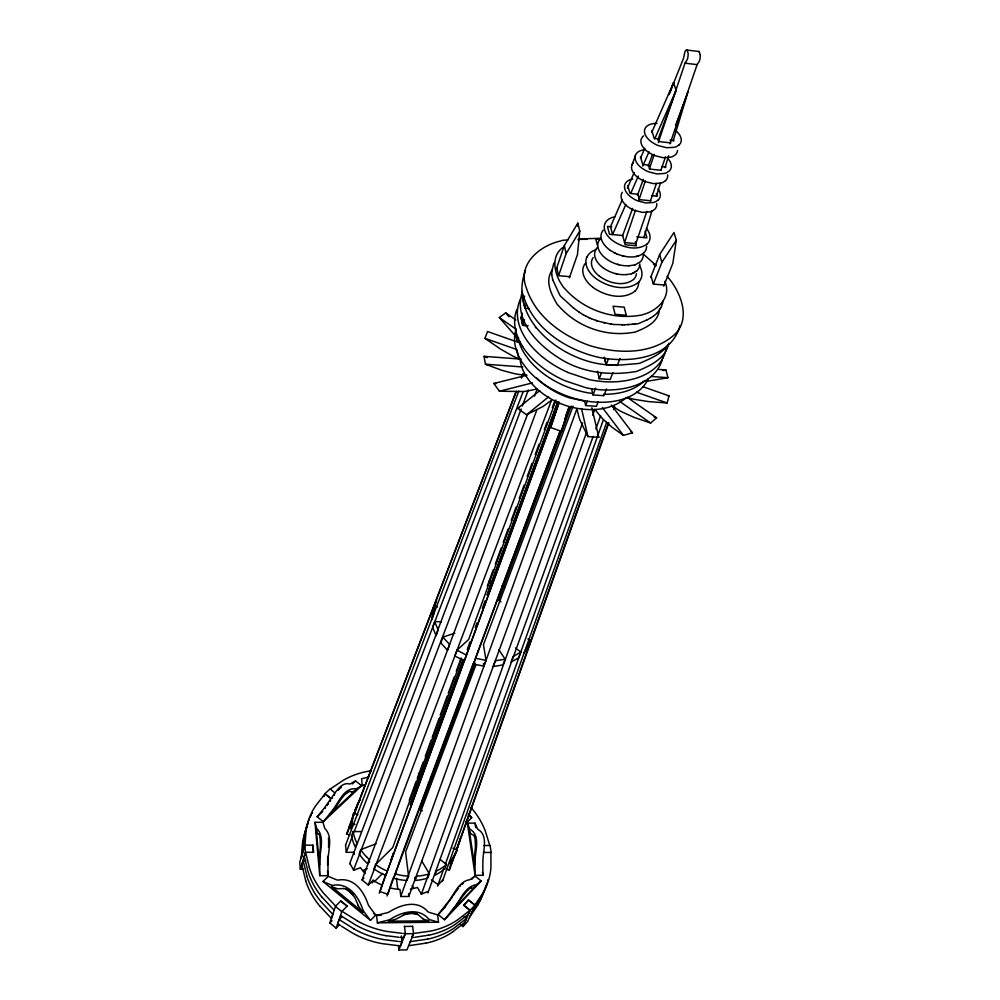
<?xml version="1.0" encoding="UTF-8"?>
<svg xmlns="http://www.w3.org/2000/svg" width="1000" height="1000" viewBox="0 0 1000 1000"><rect width="100%" height="100%" fill="white"/><g stroke="black" fill="none" stroke-linecap="round" stroke-linejoin="round"><path stroke-width="1.5" d="M353.688 813.2L351.6 820.362A47.362 39.825 19.9 0 0 350.913 825.962L350.863 828.825L352.362 821.55A47.512 39.875 19.9 0 1 353.05 815.938L353.688 813.2L357.925 814.688M551.638 272.987L551.675 271.788M525.45 270.663C507.212 319.425 562.863 361.625 606.962 364.762M551.663 271.8L553.638 263.988M659.625 308.538L659.513 309.7M577.525 226.088L577.812 223.15L564.3 245.637L556.362 268.962M577.812 223.15L579.775 231.025L577.463 254.562L569.362 277.825M662.913 301.238L662.5 303.525M303.8 838.363L302.55 853.713L301.275 857.962L302.525 842.625A80.45 68.537 19.4 0 1 306.462 828.6M650.7 277.425L659.638 254.537L674 232.475L676.312 240.275L672.825 263.35L663.713 286.175M679.712 325.788L679.438 327.438M666.05 349.325C660 377.525 623.625 384.312 599.562 381.225A60.688 39.362 20.4 0 1 589 379.562L567.788 372.463M458.088 844.663L457.587 847.425L459.875 840.35A47.462 39.787 20.7 0 0 460.112 838.612M662.712 357.375L662.438 358.95M434.625 605.988L433.713 614.038L431.737 619.9L432.663 611.862L434.625 605.988L437.463 607M659.225 311.413C657.075 322.612 645.725 327.825 636.213 331.65A8.762 5.6 21.1 0 1 633.288 332.362C605.662 337.287 576.763 326.725 558.4 305.6A8.762 5.6 19.5 0 1 556.538 303.188C551.075 293.762 545.138 281.562 551.525 271.1M679.262 328.237C668.438 359.825 627.487 362.75 599.325 357.488C566.062 350.15 532.087 327.837 522.7 293.612M668.8 343.512C665.675 358.387 650.688 365.487 638 370.825A11.875 7.738 21.4 0 1 634.038 371.838C609.788 375.6 584.125 372.837 562.65 360.3C539.35 346.625 512.463 320.838 522.513 291.388M662.262 359.712C654.137 386.1 620.1 392.2 596.425 389.375A60.425 39.375 20.4 0 1 585.9 387.725L564.788 380.662A77.75 50.338 20.3 0 1 522.537 346.488M662.5 303.512L661.175 307.325M627.675 397.638L628.775 397.95A80.262 62.312 15.6 0 0 634.338 399.338L648.438 401.587L667.113 402.975L669.038 395.887L642.9 386.7M300.325 869.275L305.438 852.275L313.6 852.288L312.975 845.163L304.837 845.15L299.75 862.188L300.325 869.275L303.375 869.262M305.75 860.825L303.137 860.825L301.863 865.062L305.712 880.662M324.038 796.562L324.913 793.688L330.05 788.938L334.913 792.9L325.325 806.65A20.463 4.988 -51.2 0 1 324.012 808.425L317.137 816.762L323.263 821.7L361.625 785.738L355.588 780.925L350.538 783.775A19.25 4.638 -51.6 0 1 349.725 784C343.15 782.038 338.363 788.475 334.812 793.037M643.875 237.537L651.988 210.775M656.488 195.912L660.55 182.525M665.05 167.662L668.65 155.762M673.162 140.9L688.025 91.838L675.525 125.262M556.925 408.55L556.337 410.262A82.225 0.862 -70.4 0 0 555.25 413.475L550.588 427.512L561.362 431.35L565.85 417.25A82.225 1.363 -70.3 0 1 566.912 414.038L567.375 412.675M449.363 868.8L451.05 863.55M524.625 296.112L523.225 300.375L524.913 308.263L529.45 308.637M516.45 331.225L515.538 333.975L517.163 341.85L520.225 342.088M522.375 313.263L520.988 317.462L522.65 325.337L528.125 325.788M524.913 308.263L526.325 304M353.062 831.562L351.6 835.95L352.262 838.838A47.438 39.938 19.9 0 0 354.125 844.538L355.35 847.325L356.825 842.95L355.6 840.15A47.587 39.975 19.9 0 1 353.713 834.438L353.062 831.562L361.087 831.587M517.163 341.85L518.538 337.725M522.65 325.337L524.513 319.738M567.487 412.325L569.075 407.6L564.712 419.3M435.1 605.062L436.587 600.65M339.312 924.862L336.075 928.1L329.812 922.938L335.6 906.062L323.5 893.088A81.5 69.287 19.7 0 1 309.275 867.387M635.462 210.225L624.562 242.575L635.812 243.65L646.862 211.363M638.938 199.925L645.375 180.812M649.338 169.037L654.3 154.338M658.263 142.562L685.025 63.15L687.463 59.225A7.412 2.413 -81.9 0 0 688.125 53.188L687.087 50.087A7.412 2.413 -81.9 0 0 684.95 51.675L683.475 58.45L669 94.663M561.362 431.35L569.587 406.95M434.675 621.587L432.7 627.438L436.15 635.763L438.15 629.925L434.675 621.587L441.55 621.825M573.038 406.188L483.438 644.737L486.037 660.375L483.837 666.137L473.45 664.062L477.975 651.312M376.012 843.825L360.688 849.65L359.2 854.013L361.075 856.587A47.45 39.975 20 0 0 365.288 861.462L367.625 863.763L369.675 861.737M477.95 651.462L560.262 430.487M558.7 275.375L566.188 253.525L579.775 231.025M336.075 928.1L341.95 911.275L357.5 921M386.163 935.725A81.35 69.388 20.3 0 1 355.988 925.2L342.2 916.575L339.188 919.587L337.775 923.713L340.562 925.575M475.788 665.125L405.575 852.038L408.562 876.2L406.912 880.5L403.587 880.188A47.488 40.012 20.4 0 1 396.95 879.062L393.675 878.25L402.875 851.838M557.05 408.2L558.538 403.837L379.237 893.225M550.588 427.512L558.962 403.162M650.375 201.088L656.413 183.487M660.925 170.275L665.45 157.075M669.975 143.875L697.1 64.638L699.575 60.725A7.4 2.45 -81.8 0 0 700.238 54.7M555.975 400.112L468.65 639.513L456.962 650.188L454.875 655.987L464.338 660.875L468.875 648.088L467.788 651.125M393.15 878L387.738 894.287L379.925 891.525L382.15 885.163M442.85 637.1L440.825 642.925L447.512 650.238L449.575 644.425L442.85 637.1L454.85 633.237M415.55 783.7L417.525 784.212L410.325 804.875L463.512 659.638M461.725 658.5L392.775 847.525L375.55 864.575L374 868.913L376.8 870.763A47.5 40.038 20.2 0 0 382.688 874.05L385.763 875.462L464.325 660.212M468.85 648.238L559.05 402.013M382.038 885.025L385.925 873.888M390.962 860.525L393.438 853.413L390.75 860.725M367.625 863.763L369.137 859.412L366.8 857.113M437.587 886.1L443.862 868.462M445.425 864.05L603.288 420.075M451.488 863.538L455.15 853.263M456.712 848.863L608.387 423.05M449.438 870.125L608.875 422.812M613.587 409.562L614.637 406.625M372.163 883.037L373.162 880.225L374.95 881.388A41.487 35.188 20.2 0 0 380.2 884.275L381.375 884.8M421.375 894.262L586.4 432.85M592.7 415.213L594.8 409.338L600.425 416.275A81.613 45.85 76.6 0 0 603.638 419.762L612 427.238L623.425 435.363L632.5 432.85L611.45 405.188M442.512 881.012L606.65 422.337M631.888 165.312L635.388 155.6M400.725 896.462L576.85 408.938L578.713 416.225A82.088 25.438 -85.3 0 0 579.862 419.9L587.962 436.613L598.787 437.312L591.85 407.775M427.887 892.925L593.188 436.312M595.85 428.963L600.638 415.75M409.25 800.387L416.2 781.312M417.262 778.375L423.15 762.237M425.288 756.363L431.163 740.212M432.238 737.288L439.188 718.2M440.25 715.263L447.2 696.188M448.275 693.25L454.15 677.1M456.287 671.237L461.1 658.025M487.275 586.175L493.137 570.075M495.275 564.225L501.138 548.138M503.263 542.288L508.062 529.125M511.262 520.337L516.05 507.175M519.25 498.4L524.05 485.238M527.238 476.463L532.038 463.288M535.237 454.513L538.962 444.275M544.288 429.65L546.962 422.325M552.288 407.7L554.95 400.387M669.837 92.8L673.562 82.6L676.062 90.412L657.825 139.95M415.913 788.625L417.525 784.212M467.275 649.375L469.963 642.038M475.337 627.362L476.95 622.962M482.325 608.3L485.012 600.962M557.812 402.15L487.15 595.125L491.625 582.2L488.675 581.438M414.888 791.438L463.212 659.65M488.988 589.362L490.6 584.963M491.675 582.038L557.725 401.925M622.425 236.1L632.612 208.425M637.45 195.312L643.35 179.288M648.175 166.175L652.463 154.512M408.8 896.413L582.625 422.863M373.162 880.225L368.325 885.05L362.038 879.938L536.85 409.888M349.387 827.65L346.987 834.087L349.888 835.113M403.425 850.387L473.275 663.388M566.25 414.475L568.962 407.2M387.025 895.975L560.35 431M475 662.925L420.2 809.212L422.3 810.863M571.175 406.138L498.537 600.05L500.988 601.875M349.663 863.725L521.2 408.95M522.3 406.037L528.35 390.012M368.275 885.037L551.613 399.963L550.575 400.788M345.538 845.212L518.825 391.025M353.438 870.35L527.788 413.675M534.475 396.175L537.263 388.875L535.262 389.338M348.9 827.487L516.013 391.737M521.6 377.163L522.725 374.25M346.562 833.95L516.362 391.287M521.388 378.188L523.062 373.812M598.088 401.962L596.4 406.3L585.65 405.562L587.312 401.213M354.275 854.45A41.675 35.325 20 0 1 354.188 854.1L353.787 852.325L346.287 852.325L352.413 836.25M354.1 831.875L523.188 391.6L524.05 391.438A81.675 44.312 -37.8 0 0 528.65 390.75L534.312 389.562M606.512 388.938L603.875 395.7L593.013 394.925L595.612 388.162M612.9 372.612L610.212 379.487L599.25 378.688L601.375 373.175M620.013 358.488L617.275 365.45L606.225 364.613L608.375 359.025M519.412 359.025L517.825 358.363A80.288 62.462 20.4 0 1 512.638 355.962L500.275 348.925L484.938 338.338L487.575 331.538L515.225 341.262M429.375 873.838L427.663 878.125L424.613 878.962A47.438 39.962 20.6 0 1 418.312 880.138L415.075 880.462L416.75 876.175L420 875.85A47.587 40 20.5 0 0 426.325 874.675L429.375 873.838L421.737 860.95M505.15 659.212L502.887 664.963L493.137 666.525L495.363 660.775L505.15 659.212L498.888 649.725M653.438 283.788L661.875 262.337L676.312 240.275M511.45 660.775L513.162 656.475L520.9 652.087L515.4 647.962M401.375 935.938L402.062 941.762L400.45 945.812L398.45 945.625M412.625 926.2L413.537 933.675L406.95 949.887L398.862 950L405.363 933.763L404.462 926.275M520.9 652.087L518.587 657.825L510.875 662.212M530.662 639.987L524.2 652.7L530.662 639.987L527.863 639M446.475 864.463L444.712 868.75L442.425 870.588A47.375 39.875 20.7 0 1 437.463 873.875L434.775 875.3L436.512 871.012L439.2 869.587A47.525 39.925 20.7 0 0 444.188 866.312L446.475 864.463L440.175 859.45M457.275 849.7L454.3 856.538A47.375 39.837 20.7 0 1 451.4 861.363L449.675 863.625L453.162 857.062A47.525 39.888 20.7 0 0 456.087 852.237L457.275 849.7L452.95 848.175M622.362 199.587L610.5 226.7L612.587 234.537L625.788 204.575M627.362 188.175L634.225 172.475M640.475 158.212L644.837 148.225M651.712 132.537L673.562 82.6M630.812 193.162L638.35 176.038M642.75 166.038L649.038 151.775M654.7 138.925L676.062 90.412M464.05 916.525L466.475 918.462L464.675 922.513L452.562 931.963M460.55 924.663L462.95 926.575L467.725 921.363L474.963 905.1L468.562 900.05L463.738 905.25L470 910.3L468.188 914.4L455.5 924.188A81.225 69.175 20.9 0 1 428.55 935.238M462.95 926.575L470.15 910.337L474.963 905.1M661.175 307.312L657.2 313.05M553.638 264L554.45 262.45M648.088 379.188L646.688 381.788A72.475 47.387 20.3 0 1 630.3 396.25L627.125 397.675A69.2 45.275 20.3 0 1 616.512 400.825L612.663 401.488A71.487 46.737 20.3 0 1 591.812 401.788A69.45 45.438 20.3 0 1 578.675 399.525A70.812 46.312 20.3 0 1 553.325 389.875A69.562 45.512 20.3 0 1 545.688 385.337A71.225 46.575 20.3 0 1 526.888 368.862L522.35 362.725A71.237 46.575 20.3 0 1 514.888 343.837A69.538 45.487 20.3 0 1 514.788 334.762A70.825 46.312 20.3 0 1 516.087 329.062M470.15 910.337L463.738 905.25L468.587 900.062L474.875 905.1L483.413 892.3A81.2 68.775 21.2 0 0 490.938 867.175L490.9 852.475M479.562 901.012L471.325 913.288M477.738 905.075L469.513 917.337M668.587 344.025L669 343.35M551.825 270.6L552.463 269.625M332.125 798.425L332.562 797.75M330.6 800.763L330.163 801.425M452.463 896.612L451.775 897.625M453.15 895.6L453.6 894.925M453.825 894.587L455.238 892.562A12.613 2.05 -52.1 0 1 455.487 892.225M451.55 897.962L451.087 898.637M668.15 344.688C661.875 353.875 651.112 358.212 641.325 362.587A11.925 7.725 21.4 0 1 637.362 363.6L620.725 364.988L608.125 364.85M340.262 800.325L335.588 807.35A13.012 3.113 -51.3 0 1 334.613 808.688M450.613 899.312L450.363 899.65A17.387 2.862 -52 0 1 449.113 901.35M473.05 909.212L481.562 896.413A80.95 68.688 21.2 0 0 486.362 885.65M456.488 890.863L456.238 891.2A12.613 2.05 -52.1 0 0 455.988 891.55M334.613 808.688L330.288 814L355.812 790.075L354.963 790.6M456.75 890.525L457.275 889.85A21.525 3.487 -52.1 0 1 458.088 888.825L458.625 888.138M452.537 910.25L451.425 911.625L475.825 885.863L472.875 888A12.637 2 -52.3 0 1 472.413 888.188L470.8 888.037M445.875 905.462L446.15 905.113A38.638 6.425 -52 0 0 446.438 904.775M445.05 906.488L445.6 905.8M438.137 914.575L445.012 905.938A20.9 3.45 -52 0 0 446.35 904.125C453.663 896.25 457.925 881.513 469.663 879.712A19.663 3.2 -52.3 0 0 470.363 879.375L474.9 875.975L481.2 880.987L444.525 919.737L438.137 914.575L445.662 906.675M444.525 919.737L451.4 911.087A20.925 3.362 -52 0 0 452.738 909.275C460.075 901.425 464.3 886.725 475.988 884.762A19.688 3.125 -52.3 0 0 476.688 884.425L481.2 880.987M460.012 886.438L460.562 885.75M325.288 807.738L324.738 808.4M338.038 790.462L338.6 789.8M323.263 821.7L330.138 813.363A20.488 4.913 -51.2 0 0 331.45 811.587C338.438 803.838 343.225 787.438 355.788 788.838A19.275 4.562 -51.7 0 0 356.6 788.612L361.625 785.738M338.875 789.475L339.438 788.825M471.763 879.287L474.9 875.975M443.175 879.688L438.237 884.788L431.5 879.825M370.475 920.4L375.712 915.088L369.263 906.462A20.875 10.325 45.8 0 1 368.2 904.65C363.875 891.338 353.925 877.138 338.062 880.113A19.95 9.812 46.8 0 1 336.5 879.775L328.312 876.338L322.987 881.5L370.475 920.4L364 911.762A20.925 10.288 45.8 0 1 362.938 909.938C358.562 896.625 348.638 882.387 332.738 885.312A20 9.775 46.8 0 1 331.175 884.963L322.987 881.5M468.438 813.6L471.688 817.725L466.975 822.5L466.025 821.312M374.1 881.95L382.65 873.425M657.2 313.038L653.45 316.175M329.812 922.938L331.975 920.788M362.038 879.938L363.963 878.025M635.275 290.938C623 300.675 604.375 295.738 592.712 287.225M638.612 282.275C626.263 292.013 607.6 287.013 595.887 278.488A29.462 18.3 20.3 0 1 586.85 257.013M631.638 273.775L637.025 270.613A23.512 14.538 20.3 0 0 639.837 263.925M636.312 271.288L637.025 270.613M643.812 252.862C636.337 259.212 625.2 257.15 616.75 253.975M647.25 243.863C637.125 251.575 622.112 247.387 612.55 240.575A23.85 14.488 20.3 0 1 614.95 216.762M317.137 816.762L322.75 811.525M352.3 784L355.588 780.925M658.2 199.975L655.612 201.737A14.75 8.725 20.4 0 1 653.075 202.525L645.938 202.975L638.075 201A14.763 8.738 20.3 0 1 634.913 199.638L631.1 197.213A18.688 11.05 20.3 0 1 632.775 178.988M665.537 180.65L662.925 182.4A14.887 8.7 20.4 0 1 660.387 183.175L653.175 183.6L645.25 181.6A14.9 8.713 20.3 0 1 642.05 180.212L638.2 177.787A18.863 11.025 20.3 0 1 633.188 162.862M679.125 144.875L676.488 146.6A15.15 8.65 20.4 0 1 673.913 147.35L666.612 147.713L658.538 145.65A15.163 8.662 20.3 0 1 655.288 144.262L651.35 141.8A19.2 10.95 20.3 0 1 644.75 129.338A19.2 10.95 20.3 0 1 657 123.438M611.438 405.513L617.487 409.375A80.862 58.837 51.1 0 0 622.238 412.05L634.4 417.512L650.65 423.025L656.587 417.812L627.125 397.3M626.337 397.587C610.075 411.9 586 411.812 566.3 405.7A59.462 39.25 20.3 0 1 520.062 358.5M466.475 918.462L454.325 927.925A80.975 69.088 20.9 0 1 427.575 939.163M470 910.3L457.287 920.1A81.487 69.262 20.9 0 1 430.262 931.15L413.425 933.5L411.763 937.6L413.713 937.375M539.8 390.6L517.625 408.425L526.55 414.762L548.638 396.825M468.038 889.875L462.625 896.325A12.625 2 -52.2 0 0 461.625 897.688L456.75 904.775A24.45 3.938 -52.1 0 1 452.525 910.238M549.6 401.55L545.75 404.487A82.112 23.325 -55.5 0 1 542.65 406.662L526.55 414.762M515.438 335.913L499.325 317.562L505.675 312.863L515.875 319.975M330.175 789.1L343.175 780.35A80.925 68.3 19.7 0 1 369.637 770.987M564.35 246.5C549.862 255.2 554.237 274.363 562.537 285.837A8.85 5.6 19.5 0 0 564.425 288.263C583.05 309.462 612.137 320.1 640 315.275A8.838 5.587 21.1 0 0 642.95 314.575C657.212 310.912 671.963 297.188 664.862 281.388M653.45 316.163L650.738 317.9M339.725 788.5L340.387 788.075M650.738 317.887L647.2 319.775M634.663 272.475L632.712 273.4M647.212 319.762L639.562 323.162A8.8 5.6 21.1 0 1 636.638 323.862L632.575 324.25M403.35 915.275L396.775 918.75A12.9 6.212 -7.7 0 1 395.325 919.35L388.288 921.2L428.975 920.837L427.575 920.475M519.487 407.688L517.625 408.425M428.387 891.3L421.337 894.112L417.438 887.45L415.538 887.987A41.238 34.975 20.4 0 1 410.438 889.05M362.975 870.413L367.175 868.787M578.212 239.938L579.525 239.45A8.637 5.325 19.6 0 1 582.438 238.837L600.175 238.275M635 264.925L640.4 261.775A23.625 14.512 20.3 0 0 643.213 255.087M368.825 777.062L361.575 778.787L362.3 785.487L365.288 785.525M631.638 273.762L626.8 274.575M526.875 375.238L493.812 383.462L499.425 391.213L532.513 382.887M635 264.913L628.825 265.8M638.4 255.987L636.062 256.488M365.275 784.837L362.3 785.487M376.575 915.362L387.113 912.763A20.175 9.812 -7.5 0 0 389.1 912.025C400.775 904.562 417.388 899.475 427.837 911.675A20.625 9.975 -8.5 0 0 429.225 912.387L437.55 914.85L438.525 922.237L377.388 922.812L376.575 915.362L381.262 915.325M377.388 922.812L387.95 920.212A20.238 9.775 -7.5 0 0 389.95 919.475C401.662 912.038 418.275 906.912 428.787 919.075A20.688 9.938 -8.5 0 0 430.175 919.788L438.525 922.237M427.55 939.112L410.2 941.663M425.863 943.15L408.55 945.713M428.537 935.2L415.025 937.212M663.1 370.538L665.888 369.988L667.987 377.7L646.225 381.45M369.65 771.025L371.475 770.75M523.138 391.55L499.425 391.213M634.2 324.087L635.013 324.012M632.575 324.237L627.675 324.613M567.938 239.913L564.538 240.162A11.688 7.25 19.3 0 0 560.413 241.025C539.763 245.675 517.062 264.275 526.263 287.65C535.175 316.425 562.312 335.812 589.688 345.588C616.587 353.713 649.1 354.975 672.163 336.613C692.487 320.938 681.175 292.05 667.163 276.388M626.8 274.562C618.337 275.35 609.525 272.625 602.75 267.512M628.5 324.55L624.375 324.775M351.962 791.938L349.862 791.375A12.2 2.888 -51.4 0 0 349.275 791.5L344.725 794.712A23.25 5.475 -51.4 0 0 340.2 800.312M628.825 265.788C620.763 266.163 612.438 263.488 605.988 258.612A23.625 14.512 20.3 0 1 599.438 239.913M578.162 239.338L587.325 239.288M624.375 324.762L613.375 324.462M621.875 324.812L622.712 324.8M404.387 926.438L412.55 926.363M405.363 933.763L413.537 933.675M404.613 913.625L417.1 913.525M319.75 875.713L327.95 875.688L328.013 864.65A20.913 3.825 -89.2 0 1 328.113 862.387C327.488 851.625 333.612 837.1 324.95 828.612A19.675 3.55 -88.8 0 1 324.588 827.887L323.013 822.325L314.988 822.288L319.75 875.713L319.825 864.65A20.938 3.75 -89.1 0 1 319.925 862.4C319.262 851.637 325.4 837.163 316.875 828.575A19.7 3.475 -88.8 0 1 316.512 827.85L314.988 822.288M475.1 875.337L482.925 875.325L482.812 864.525A20.438 5.337 -90 0 1 482.912 862.325C482.475 851.925 489.125 835.713 477.85 829.3A19.238 4.963 -89.5 0 1 477.325 828.6L475.025 823.15L467.35 823.112L475.1 875.337L475 864.538A20.463 5.263 -89.9 0 1 475.087 862.325C474.675 851.862 481.262 835.8 470.125 829.262A19.262 4.888 -89.4 0 1 469.6 828.562L467.35 823.112M483.85 845.512L490.087 845.525L491.163 852.463L483.425 852.45M352.312 824.412L354.975 824.425M486.037 660.375L475.613 658.288M667.9 395.825L669.038 395.887M487.863 365.15L485.475 364.2L483.988 356.325L521.125 359.137M658.2 369.412L665.888 369.988M485.475 364.2L522.75 366.975M651.05 376.438L667.987 377.7M526.912 325.575L522.8 325.238L521.138 317.362M408.562 876.2L405.225 875.9A47.638 40.062 20.4 0 1 398.575 874.762L395.288 873.938M343.25 888.587L338.025 888.763A12.8 6.25 46.6 0 1 336.875 888.587L332.062 886.75M569.763 276.675L558.6 275.688L556.75 267.8M664.163 285.05L653.312 284.088L651.137 276.288M495.863 383.638L493.812 383.462M403.225 933.413L405.238 933.587L403.6 937.688L400.25 937.387M402.062 941.762L399.387 941.525M401.875 933.288L387.75 931.562A81.6 69.475 20.3 0 1 357.475 921.05M397.113 945.512L382.45 943.688A80.838 69.212 20.3 0 1 352.537 933.088L341.688 926.325M636.775 236.887L646.925 237.85L645.088 231.312M600.438 239.488L595.812 239.05L597.438 245.375M398.9 937.262L386.163 935.675M398.05 941.4L384.012 939.625A81.088 69.3 20.3 0 1 354 928.988M611.788 226.825L607.425 226.412L609.5 234.275L622.65 235.525L625.15 244.762L636.425 245.825L635.325 241.875M526.487 375.3L519.412 374.487A80.925 58.05 -13.2 0 1 514.075 373.562L501.85 370.312L486.912 364.775M651.912 195.65L657.125 196.188L656.35 193.575M650.863 200.787L639.4 199.625L637.863 194.213L630 193.412L627.8 185.55M585.45 401.312L569.237 397.8A59.725 39.237 20.3 0 1 536.487 377.775M661.612 166.513L665.975 166.975M661.35 170.325L649.737 169.088L648.575 165.113L642.725 164.488L640.438 156.637M613.375 324.45L611.638 324.263M670.8 142.9L659.062 141.6L658.238 138.887L654.212 138.45L651.85 130.6M669.963 140.2L673.975 140.638M685.025 63.15L697.1 64.638M686.862 50.012L698.95 51.525M610.763 324.15L611.638 324.25M610.763 324.137L597.425 320.975M615.712 273.562L617.137 273.9M622.337 255.738L623.775 256.075M603.675 322.762L604.562 322.975M389.963 887.85L392.038 888.337A41.375 35.1 20.3 0 0 397.887 889.287L399.975 889.463L400.825 896.513L408.9 896.475L408.55 893.625M617.587 264.325L619.012 264.688M419.575 779.475L417.713 778.962M654.112 417.038L656.587 417.812M591.3 318.663L597.425 320.988M595.65 320.375L596.538 320.688M484.938 338.338L517.075 349.637M636.5 392.212L667.113 402.975M446.262 869.15L448.95 870.1M430.688 783.688L428.35 782.763M487.312 357.663L483.988 356.325M591.3 318.675L586.263 316.325M610.388 250.475L616.75 253.988M387.35 871.15L384.263 869.725A47.663 40.087 20.2 0 1 378.35 866.438L375.55 864.575M426.637 787.575L428.125 788.263A47.375 39.625 20.4 0 1 428.488 788.425M588.75 317.55L589.6 317.938M501.838 585.938L504.625 587.288M466.463 655.088L456.962 650.188M614.087 252.75L615.4 253.4M586.263 316.337L583.062 314.6M354.025 928.95L339.188 919.587M583.062 314.613L579.288 312.262M340.513 915.45L342.2 916.575M632.5 432.85L630.75 431.675M579.288 312.275L573.713 308.2M422.762 918.637L418.675 915.125A12.725 6.1 -7.9 0 0 417.65 914.575L411.925 912.887L410.188 913.263A23.462 11.188 -8 0 0 403.237 915.188M619.575 401.35L650.65 423.025M499.325 317.562L515.95 329.162M610.388 250.487L609.25 249.625A23.737 14.5 20.3 0 1 603.225 230.188M599.538 276.325C608.913 283.125 623.8 287.113 633.675 279.363A23.413 14.55 20.3 0 0 636.45 273.6M643.5 254.3L655.738 265.062A8.625 5.312 21 0 1 656.325 265.613M468.175 814.963L471.688 817.725M573.713 308.212L561.4 296.975A8.812 5.6 19.5 0 1 559.525 294.55L552.663 279.6M324.913 793.688L330.988 798.562L325.025 793.85L315.637 805.825A81.213 68.787 19.4 0 0 306.112 830.3L305.025 845.138L303.738 849.438L304.875 834.625A80.95 68.7 19.4 0 1 308.488 821.038M346.062 888.888L353.075 894.613M373.425 913.213L375.712 915.088M653.425 264.125L655.212 265.6M331.4 886.438L363.013 912.325L361.925 910.938M340.737 901.075L347.075 906.275M535.35 327.175L536.138 327.962M334.188 910.25L322.125 897.3M319.913 906.162L331.488 918.538L332.875 914.4L321.262 902A80.988 69.1 19.7 0 1 306.95 876.462M508.938 316.788L507.488 315.05M319.088 834.463L317.738 833.662A12.65 2.237 -88.8 0 1 317.312 833.075L316.25 829.513L319.425 865.05L319.425 863.275A24.462 4.387 -89.1 0 1 319.562 856.338L320.3 847.8A12.637 2.225 -89 0 0 320.387 846.112L320.2 837.675M505.675 312.863L507.125 314.613M602.4 407.587L623.425 435.363M360.688 849.65L362.562 852.225A47.6 40.025 20 0 0 366.8 857.113M597.413 435.012L598.787 437.312M412.188 885.65L413.713 888.263M349.975 863.625L353.75 870.263L360.425 867.688L361.575 869.262A41.7 35.362 20.1 0 0 365.15 873.475M358.225 905.45L355.163 898.3A12.725 6.2 46.3 0 0 354.387 896.925L348.638 890.425A23.525 11.425 46.2 0 0 343.162 888.4M307.013 876.45L303.137 860.825M309.325 867.375L305.625 852.275L304.337 856.562L308.012 871.637A81.25 69.2 19.7 0 0 322.088 897.337M659.638 254.537L661.875 262.337M489.812 845.525L485.3 831.062A80.913 68.288 20.9 0 0 471.012 807.487M552.663 279.613L551.725 274.762M604.412 357.25L606.225 364.613M604.412 358.038L605.425 362.137M597.45 371.213L599.25 378.688M328.488 838.213L328.625 840.487A23.737 4.263 -89 0 1 328.537 847.412M564.3 245.637L566.188 253.525M591.6 388.95L593.013 394.925M584.637 401.238L585.65 405.562M581.5 408.525L587.962 436.613M517.175 350.737L518.787 358.6M483.413 663.5L483.837 666.137M475.025 823.15L475.712 827.625M482.463 872.275L482.925 875.325M414.712 877.588L415.075 880.462M396.463 878.288L397.713 888.825M398.338 945.425L398.862 950M345.575 845.225L346.287 852.325M327.537 871.3L327.95 875.688M312.787 845.163L313.412 852.288M304.837 845.15L305.438 852.275M551.725 274.775L551.65 272.975M700.238 54.7L699.175 51.6A7.4 2.462 -81.8 0 0 698.487 51.575M327.6 865.037L327.675 858.05A13.288 2.425 -89.1 0 1 327.762 856.363M667.638 174.862A18.863 11.025 20.3 0 1 665.562 180.662M667.75 158.412A18.962 11 20.3 0 1 669.225 171.012L666.587 172.738A14.963 8.688 20.4 0 1 664.038 173.5L656.8 173.912L648.838 171.887A14.975 8.7 20.3 0 1 645.625 170.512L641.75 168.062A18.962 11 20.3 0 1 644.312 149.762M599.513 276.337A23.413 14.55 20.3 0 1 593.112 257.638M602.725 267.525A23.512 14.538 20.3 0 1 597.487 247.387M677.5 150.463A19.112 10.975 20.3 0 1 675.387 154.8L672.738 156.512A15.088 8.662 20.4 0 1 670.163 157.275L662.887 157.662L654.862 155.612A15.088 8.675 20.3 0 1 651.625 154.225L647.712 151.775A19.112 10.975 20.3 0 1 642.562 136.862M643.075 136.337A19.112 10.975 20.3 0 1 643.65 135.85M675.25 130.175A19.2 10.95 20.3 0 1 679.15 144.887M638.638 282.525A29.325 18.325 20.3 0 1 635.225 290.912M592.75 287.2A29.325 18.325 20.3 0 1 582.8 271.562A29.262 18.275 20.3 0 1 584.312 264.887A28.963 18.088 20.3 0 1 585.688 263.012M638.562 282.25A29.462 18.312 20.3 0 0 640.6 267.8A29.4 18.262 20.3 0 0 639.263 265.338M586.925 257.175A29.087 18.075 20.3 0 1 596.362 249.525M600.025 239.175A23.625 14.512 20.3 0 1 600.675 238.475M646.625 246.188A23.737 14.5 20.3 0 1 643.85 252.875M656.762 203.538A18.6 11.075 20.3 0 1 654.663 209.375L652.062 211.125A14.675 8.738 20.4 0 1 649.538 211.912L642.412 212.387L634.587 210.425A14.688 8.75 20.3 0 1 631.45 209.062L627.65 206.65A18.6 11.075 20.3 0 1 622.337 192.288M658.062 188.863A18.688 11.05 20.3 0 1 658.225 199.988M646.438 228.375A23.85 14.488 20.3 0 1 647.288 243.888M593.438 393.625A69.75 45.425 20.3 0 1 581.7 391.5A71.125 46.288 20.3 0 1 560.275 383.85A69.875 45.5 20.3 0 1 548.562 377.262A71.537 46.55 20.3 0 1 529.663 360.75L525.1 354.613A71.55 46.562 20.3 0 1 519.025 341.975M603.513 394.288A71.8 46.725 20.3 0 0 615.825 393.512L619.688 392.863A69.5 45.263 20.3 0 0 630.337 389.725L633.525 388.3A72.787 47.362 20.3 0 0 644.262 380.938M522.625 346.475A77.537 50.213 20.3 0 1 514.675 323.537A76.375 49.475 20.3 0 1 516.85 309.462M520.487 299.025A76.712 49.45 20.3 0 0 517.65 317.75A77.737 50.1 20.3 0 0 527.087 340.712A78.088 50.312 20.3 0 0 567.825 372.388M427.625 920.425A24.25 11.688 -8.4 0 1 422.612 918.713M355 790.537A23.175 5.5 -51.7 0 1 351.987 792.075M341.238 787.588A22.875 5.487 -51.3 0 1 341.45 787.45M328.512 803.775A23.9 5.838 -51.2 0 1 327.987 804.438M327.463 805.088A23.9 5.838 -51.2 0 1 327.2 805.425M325.562 807.4A23.9 5.838 -51.2 0 1 325.288 807.725M334.137 795.413A12.35 2.975 -51.4 0 1 334.613 794.75M361.962 910.925A24.488 12.05 45.9 0 1 358.1 905.45M462.025 884.5A23.363 3.787 -52.1 0 1 462.413 884.188M463.325 883.512A23.363 3.787 -52.1 0 1 463.488 883.4M448.6 902.025A17.387 2.862 -52 0 1 447.525 903.388A38.638 6.425 -52 0 1 446.712 904.425M468 889.95A23.388 3.7 -52.1 0 1 470.925 887.85M319.113 834.25A23.413 4.125 -89 0 1 320.188 837.763M452.6 932A80.712 69 21 0 1 425.875 943.2M319.875 906.188A80.725 69.013 19.7 0 1 305.663 880.675M306.913 827.575A80.45 68.537 19.4 0 1 307.387 826.55M483.125 892.763A80.438 68.513 21.2 0 1 477.775 905.1M483.725 890.6A80.438 68.513 21.2 0 1 483.587 891.15M485.262 887.6A80.688 68.6 21.2 0 1 479.6 901.038M485.825 885.425A80.688 68.6 21.2 0 1 485.55 886.513M303.738 838.35A80.7 68.612 19.4 0 1 307.512 824.837M307.738 824.312A80.7 68.612 19.4 0 1 308.412 822.775M356.463 807.763A47.287 39.725 19.8 0 0 355.95 808.662L354.65 811.137L357.4 804.237A47.438 39.762 19.9 0 1 359.462 800.975M357.212 806.575A47.287 39.725 19.8 0 1 357.4 806.275M359.875 800.4A47.438 39.762 19.9 0 1 360.525 799.562M487.95 879.675A80.95 68.688 21.2 0 1 487.575 881.312M487.3 882.412A80.95 68.688 21.2 0 1 486.525 885.113M308.7 820.525A80.95 68.7 19.4 0 1 309.375 818.975M310.087 817.45A80.95 68.7 19.4 0 1 310.587 816.438M311.112 815.438A80.95 68.7 19.4 0 1 311.375 814.95M312.2 813.475A80.95 68.7 19.4 0 1 312.488 813M418.438 773.512A80.8 68.1 20.3 0 1 421.512 774.438M430.525 777.8A80.8 68.1 20.3 0 1 432.287 778.575M475.45 844.312L475.412 846.413A12.35 3.137 -89.7 0 1 475.337 848.062L474.5 856.438A23.9 6.162 -89.9 0 0 474.425 863.175L474.438 864.912L469.275 830.188L469.625 831.137A45.462 11.662 -89.3 0 0 469.888 831.812L470.825 833.662A12.363 3.137 -89.5 0 0 471.238 834.1L473.363 835.025A14.25 3.613 -89.7 0 1 474.25 836.375A31.488 7.95 -89.8 0 1 474.975 838.188L475.45 844.312M347.15 906.1L341.737 911.575L335.4 906.363L340.812 900.9L347.15 906.1M626.3 315.262L615.138 314.337L613.05 306.212L624.188 307.162L626.3 315.262"/></g></svg>
